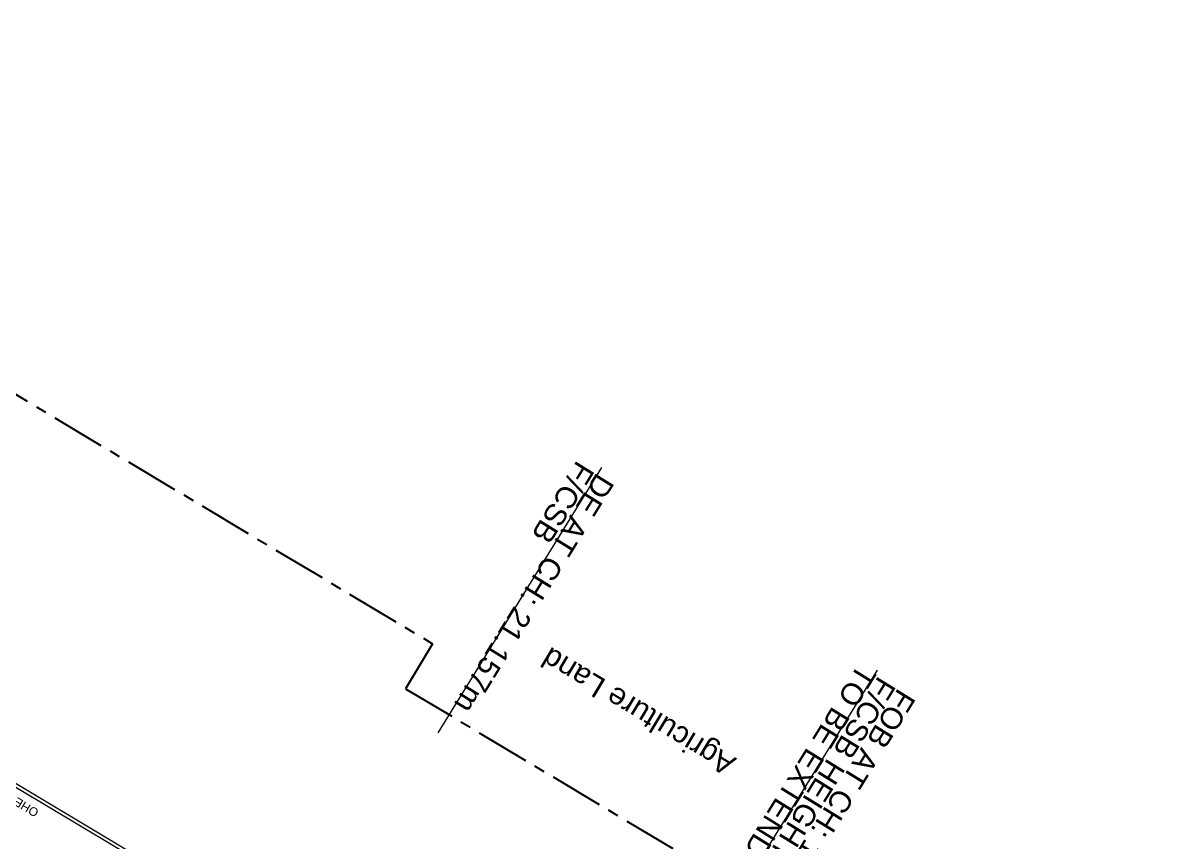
# Model space of a CAD drawing. Header units: metres. Extents: x 593168 to 611286, y 3401475 to 3412398.
# Drawn here: x 607876.7 to 608010.6, y 3403567.4 to 3403662.7 of the extents above; entities that cross this region are included whole.
import ezdxf

# ---------------------------------------------------------------- set-up
doc = ezdxf.new("R2010")
doc.units = ezdxf.units.M
doc.header["$MEASUREMENT"] = 0
doc.linetypes.add('CENTER', pattern=[2, 1.25, -0.25, 0.25, -0.25])
for name, color, linetype, lineweight in [("CHAWAPAIL STN. SRJ's", 251, 'Continuous', 0), ('Grill', 251, 'Continuous', 0), ('OHE MAST TEXT', 8, 'Continuous', 0), ('Platform', 7, 'Continuous', 0), ('Side Details', 251, 'Continuous', 0)]:
    doc.layers.add(name, color=color, linetype=linetype, lineweight=lineweight)
doc.layers.add('Existing Railway Boundary', color=7, linetype='CENTER')
doc.styles.get("Standard").update_dxf_attribs({"font": 'arial_0.ttf'})
doc.styles.add('Style-Arial', font='arial_0.ttf')

msp = doc.modelspace()

# ---------------------------------------------------------------- linework, layer by layer
at = {"layer": "CHAWAPAIL STN. SRJ's", "lineweight": 13, "flags": 128}
msp.add_lwpolyline([(607944.0273, 3403610.9603), (607924.9431, 3403580.0854)], dxfattribs=at)
at = {"layer": "CHAWAPAIL STN. SRJ's", "lineweight": 13, "elevation": 135.6009, "flags": 128}
msp.add_lwpolyline([(607976.104, 3403587.3936), (607952.6712, 3403549.4836)], dxfattribs=at)
at = {"layer": 'Existing Railway Boundary', "ltscale": 5}
msp.add_lwpolyline([(607755.5205, 3403663.0787), (607768.7738, 3403683.4578), (607924.3361, 3403590.4668), (607921.2062, 3403585.2309), (608145.5025, 3403451.1525), (608142.2829, 3403445.4311)], dxfattribs=at)
at = {"layer": 'Grill'}
msp.add_polyline3d([(607651.9058, 3403703.0721, 264.1877), (607735.7925, 3403652.7963, 264.4216), (607790.6879, 3403620.3994, 265.1144), (607793.0067, 3403623.6824, 264.8165), (607847.6243, 3403591.3213, 264.9515), (607872.7318, 3403576.074, 265.0664), (607923.826, 3403545.4481, 266.0531), (608033.472, 3403480.1018, 264.9185), (608063.5002, 3403462.0502, 265.0574), (608084.5837, 3403449.1867, 264.6106), (608082.646, 3403445.6569, 264.9645)], dxfattribs=at)
at = {"layer": 'Platform'}
msp.add_polyline3d([(607652.8279, 3403701.8987, 264.2687), (607762.6406, 3403636.4108, 264.3486), (607762.6704, 3403636.0042, 264.3586), (607780.8986, 3403625.4356, 264.5106), (607784.0931, 3403623.0099, 264.8645), (607790.6421, 3403619.6952, 265.0254), (607792.717, 3403622.0022, 264.7425), (607833.0276, 3403598.4993, 264.8875), (607846.0888, 3403591.21, 264.9575), (607872.6068, 3403575.6801, 265.0464), (607897.8168, 3403560.6305, 264.7805), (607900.6438, 3403558.7384, 264.8785), (607946.6104, 3403531.1548, 265.0174), (608010.8903, 3403492.3092, 264.9825), (608032.38, 3403478.9077, 265.0105), (608062.8189, 3403461.0581, 265.0654), (608082.6172, 3403445.5764, 265.0154), (608086.2229, 3403443.3677, 264.9955), (608089.4838, 3403441.3029, 264.4746), (608110.0132, 3403427.1369, 264.2577)], dxfattribs=at)

# ---------------------------------------------------------------- texts
at = {"layer": "CHAWAPAIL STN. SRJ's", "lineweight": 13, "char_height": 2.5, "width": 48.267487, "attachment_point": 4, "rotation": 238.27918, "line_spacing_factor": 0.648, "style": 'Style-Arial'}
for s, insert in [('DE AT CH: 21.157m \\PF/CSB', (607943.3835, 3403610.5525)), ('FOB AT CH: 19.401m \\PF/CSB HEIGHT-6.742m\\P{\\C1;TO BE EXTENDED}', (607977.3283, 3403586.1862, 67.8005))]:
    msp.add_mtext(s, dxfattribs=dict(at, insert=insert))
at = {"layer": 'OHE MAST TEXT'}
msp.add_text('OHECHA/1009', height=1, rotation=149, dxfattribs=at).set_placement((607878.5865, 3403571.0924, 263.284))
at = {"layer": 'Side Details'}
msp.add_text('Agriculture Land', height=2.5, rotation=149, dxfattribs=at).set_placement((607959.8366, 3403577.0817, 156.3202))

doc.saveas('drawing.dxf')
